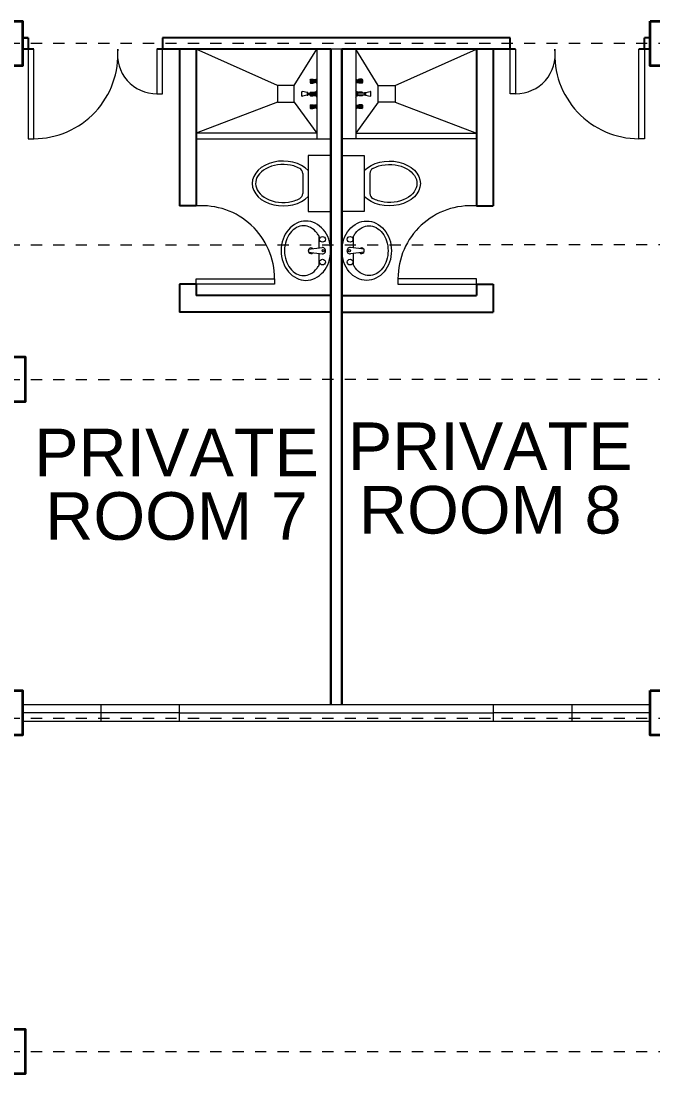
# Model space of a CAD drawing. Header units: millimetres. Extents: x 63005 to 126950, y 36019 to 74749.
# Drawn here: x 63082.86 to 63088.5, y 36125.17 to 36134.56 of the extents above; entities that cross this region are included whole.
import ezdxf

# ---------------------------------------------------------------- set-up
doc = ezdxf.new("R2010")
doc.units = ezdxf.units.MM
doc.header["$LTSCALE"] = 0.04
doc.linetypes.add('PHANTOM', pattern=[2.5, 1.25, -0.25, 0.25, -0.25, 0.25, -0.25])
doc.styles.get("Standard").update_dxf_attribs({"font": 'arial.ttf', "width": 0.8})
doc.styles.add('SWISSLT175', font='swissl.ttf', dxfattribs={"height": 0.175})
doc.dimstyles.new('dimension', dxfattribs={"dimtxt": 0.9, "dimasz": 0.3, "dimexe": 0.18, "dimexo": 0.0625, "dimgap": 0.09, "dimtad": 0, "dimzin": 0, "dimdsep": 46, "dimtxsty": 'Standard', "dimblk": 'OBLIQUE', "dimcen": 0.09, "dimclrd": 256, "dimclre": 256, "dimclrt": 256, "dimadec": 0, "dimazin": 0, "dimtfac": 1, "dimtofl": 0, "dimtmove": 0, "dimatfit": 3, "dimldrblk": 'OBLIQUE', "dimfxl": 1, "dimtolj": 1, "dimtzin": 0, "dimarcsym": 0})

# ---------------------------------------------------------------- blocks, each defined once
blk = doc.blocks.new('_Oblique')
at = {"color": 0, "linetype": 'ByBlock', "lineweight": -2}
blk.add_line((-0.5, -0.5), (0.5, 0.5), dxfattribs=at)
blk = doc.blocks.new('*D378')
at = {"lineweight": -2, "transparency": 16777216}
for p, q in [((63088.6768, 36128.1268), (63088.6768, 36120.9941)), ((63082.7018, 36125.1039), (63082.7018, 36120.9941)), ((63082.7018, 36121.1741), (63084.6634, 36121.1741)), ((63088.6768, 36121.1741), (63086.7151, 36121.1741))]:
    blk.add_line(p, q, dxfattribs=at)
at = {"layer": 'Defpoints', "color": 0, "linetype": 'ByBlock', "lineweight": 25, "transparency": 16777216}
for p in [(63088.6768, 36128.1893), (63082.7018, 36125.1664), (63088.6768, 36121.1741)]:
    blk.add_point(p, dxfattribs=at)
at = {"linetype": 'ByBlock', "lineweight": -2, "transparency": 16777216, "xscale": 0.3, "yscale": 0.3, "zscale": 0.3, "rotation": 180}
blk.add_blockref('_Oblique', (63082.7018, 36121.1741), dxfattribs=at)
at = {"linetype": 'ByBlock', "lineweight": -2, "transparency": 16777216, "xscale": 0.3, "yscale": 0.3, "zscale": 0.3}
blk.add_blockref('_Oblique', (63088.6768, 36121.1741), dxfattribs=at)
at = {"linetype": 'ByBlock', "lineweight": 5, "transparency": 16777216, "insert": (63085.6893, 36121.1741), "char_height": 0.9, "attachment_point": 5}
blk.add_mtext('\\A1;6.00', dxfattribs=at)

msp = doc.modelspace()

# ---------------------------------------------------------------- linework, layer by layer
at = {"color": 4, "linetype": 'ByBlock', "lineweight": 25}
for p, q in [((63082.9268, 36134.4143), (63082.8768, 36134.4143)), ((63082.8768, 36134.4143), (63082.9268, 36134.4143)), ((63082.9268, 36134.4143), (63082.9268, 36134.3143)), ((63087.2268, 36134.4143), (63084.1268, 36134.4143)), ((63084.1268, 36134.4143), (63084.1268, 36134.3143)), ((63087.2268, 36134.3143), (63087.2268, 36134.4143)), ((63088.4768, 36134.4143), (63088.4268, 36134.4143)), ((63088.4268, 36134.3143), (63088.4268, 36134.4143)), ((63082.9768, 36134.3143), (63082.8768, 36134.3143)), ((63085.6268, 36134.3143), (63084.0768, 36134.3143)), ((63085.5018, 36134.3143), (63084.4268, 36134.3143)), ((63085.6268, 36128.4643), (63085.6268, 36134.3143)), ((63085.6268, 36134.3143), (63085.6268, 36128.4643)), ((63085.7268, 36128.4643), (63085.7268, 36134.3143)), ((63085.7268, 36134.3143), (63085.7268, 36128.4643)), ((63087.2768, 36134.3143), (63085.7268, 36134.3143)), ((63088.4768, 36134.3143), (63088.3768, 36134.3143))]:
    msp.add_line(p, q, dxfattribs=at)
at = {"color": 0, "linetype": 'PHANTOM', "lineweight": 5, "transparency": 33554495}
for p, q in [((63106.4518, 36134.3643), (63050.8766, 36134.3616)), ((63114.2518, 36132.5664), (63046.8779, 36132.5636)), ((63114.2518, 36131.3643), (63050.8768, 36131.3617)), ((63106.4518, 36128.3393), (63046.8768, 36128.3363))]:
    msp.add_line(p, q, dxfattribs=at)
at = {"color": 4, "linetype": 'ByBlock', "lineweight": 25, "ltscale": 0.3}
for p, q in [((63084.2768, 36134.3143), (63084.2768, 36132.9143)), ((63084.4268, 36134.3143), (63084.4268, 36132.9143)), ((63086.9268, 36134.3143), (63086.9268, 36132.9143)), ((63087.0768, 36134.3143), (63087.0768, 36132.9143)), ((63084.4268, 36132.9143), (63084.2768, 36132.9143)), ((63086.9268, 36132.9143), (63087.0768, 36132.9143)), ((63084.2768, 36132.2143), (63084.2768, 36131.9643)), ((63084.4268, 36132.2143), (63084.2768, 36132.2143)), ((63084.4268, 36132.2143), (63084.4268, 36132.1143)), ((63086.9268, 36132.2143), (63086.9268, 36132.1143)), ((63086.9268, 36132.2143), (63087.0768, 36132.2143)), ((63087.0768, 36132.2143), (63087.0768, 36131.9643)), ((63085.6268, 36132.1143), (63084.4268, 36132.1143)), ((63085.7268, 36132.1143), (63086.9268, 36132.1143)), ((63085.6268, 36131.9643), (63084.2768, 36131.9643)), ((63085.7268, 36131.9643), (63087.0768, 36131.9643))]:
    msp.add_line(p, q, dxfattribs=at)
at = {"color": 0, "linetype": 'ByBlock', "lineweight": 9, "ltscale": 0.3}
for p, q in [((63085.1518, 36133.9893), (63084.4268, 36134.3143)), ((63085.3018, 36133.9893), (63085.5018, 36134.3143)), ((63086.0518, 36133.9893), (63085.8518, 36134.3143)), ((63086.2018, 36133.9893), (63086.9268, 36134.3143)), ((63085.1518, 36133.8393), (63084.4268, 36133.5643)), ((63085.3018, 36133.8393), (63085.5018, 36133.5643)), ((63086.0518, 36133.8393), (63085.8518, 36133.5643)), ((63086.2018, 36133.8393), (63086.9268, 36133.5643))]:
    msp.add_line(p, q, dxfattribs=at)
at = {"color": 0, "linetype": 'ByBlock', "lineweight": 9}
for p, q in [((63085.5018, 36134.3143), (63085.5018, 36133.5143)), ((63085.7268, 36134.3143), (63085.6268, 36134.3143)), ((63085.8518, 36134.3143), (63085.8518, 36133.5143)), ((63085.6268, 36131.9287), (63085.6268, 36133.8787)), ((63082.8768, 36128.4643), (63085.6268, 36128.4643)), ((63083.5768, 36128.4643), (63083.5768, 36128.3143)), ((63084.2768, 36128.3143), (63084.2768, 36128.4643)), ((63085.6268, 36128.4643), (63085.7268, 36128.4643)), ((63085.7268, 36128.4643), (63088.4768, 36128.4643)), ((63087.0768, 36128.4643), (63087.0768, 36128.3143)), ((63087.7768, 36128.4643), (63087.7768, 36128.3143)), ((63088.4768, 36128.3143), (63088.4768, 36128.4643)), ((63084.2768, 36128.3893), (63082.8768, 36128.3893)), ((63084.2768, 36128.3893), (63087.0768, 36128.3893)), ((63088.4768, 36128.3893), (63087.0768, 36128.3893)), ((63082.8768, 36128.3143), (63085.7268, 36128.3143)), ((63085.6268, 36128.3143), (63088.4768, 36128.3143))]:
    msp.add_line(p, q, dxfattribs=at)
at = {"lineweight": 9}
for p, q in [((63085.4431, 36134.0411), (63085.4431, 36134.0149)), ((63085.4431, 36134.0411), (63085.4446, 36134.0411)), ((63085.4431, 36134.0149), (63085.4446, 36134.0149)), ((63085.4446, 36134.0411), (63085.4465, 36134.0447)), ((63085.4446, 36134.0411), (63085.4446, 36134.0149)), ((63085.4446, 36134.0149), (63085.4465, 36134.0113)), ((63085.4465, 36134.0447), (63085.4465, 36134.0113)), ((63085.4465, 36134.0447), (63085.4685, 36134.0447)), ((63085.4465, 36134.0113), (63085.4685, 36134.0113)), ((63085.4552, 36134.0341), (63085.4674, 36134.0341)), ((63085.4552, 36134.0219), (63085.4674, 36134.0219)), ((63085.4553, 36134.0411), (63085.4675, 36134.0411)), ((63085.4553, 36134.0149), (63085.4675, 36134.0149)), ((63085.4685, 36134.0447), (63085.4725, 36134.0425)), ((63085.4685, 36134.0412), (63085.4685, 36134.0339)), ((63085.4685, 36134.0148), (63085.4685, 36134.0221)), ((63085.4685, 36134.0113), (63085.4725, 36134.0135)), ((63085.4743, 36134.042), (63085.4802, 36134.042)), ((63085.4743, 36134.014), (63085.4802, 36134.014)), ((63085.4802, 36134.042), (63085.4825, 36134.0412)), ((63085.4802, 36134.042), (63085.4802, 36134.014)), ((63085.4802, 36134.014), (63085.4825, 36134.0147)), ((63085.4825, 36134.0412), (63085.4825, 36134.0147)), ((63085.4942, 36134.0394), (63085.4825, 36134.0394)), ((63085.4942, 36134.0166), (63085.4825, 36134.0166)), ((63085.501, 36134.045), (63085.4942, 36134.0416)), ((63085.4942, 36134.0416), (63085.4942, 36134.0144)), ((63085.501, 36134.0109), (63085.4942, 36134.0144)), ((63085.501, 36134.045), (63085.501, 36134.0109)), ((63085.501, 36134.045), (63085.5018, 36134.045)), ((63085.501, 36134.0109), (63085.5018, 36134.0109)), ((63085.5018, 36134.045), (63085.5018, 36134.0109)), ((63085.8518, 36134.045), (63085.8518, 36134.0109)), ((63085.8525, 36134.045), (63085.8518, 36134.045)), ((63085.8525, 36134.0109), (63085.8518, 36134.0109)), ((63085.8525, 36134.045), (63085.8525, 36134.0109)), ((63085.8525, 36134.045), (63085.8593, 36134.0416)), ((63085.8525, 36134.0109), (63085.8593, 36134.0144)), ((63085.8593, 36134.0416), (63085.8593, 36134.0144)), ((63085.8593, 36134.0394), (63085.8711, 36134.0394)), ((63085.8593, 36134.0166), (63085.8711, 36134.0166)), ((63085.8734, 36134.042), (63085.8711, 36134.0412)), ((63085.8711, 36134.0412), (63085.8711, 36134.0147)), ((63085.8734, 36134.014), (63085.8711, 36134.0147)), ((63085.8734, 36134.042), (63085.8734, 36134.014)), ((63085.8792, 36134.042), (63085.8734, 36134.042)), ((63085.8792, 36134.014), (63085.8734, 36134.014)), ((63085.8851, 36134.0447), (63085.881, 36134.0425)), ((63085.8851, 36134.0113), (63085.881, 36134.0135)), ((63085.9071, 36134.0447), (63085.8851, 36134.0447)), ((63085.8851, 36134.0412), (63085.8851, 36134.0339)), ((63085.8851, 36134.0148), (63085.8851, 36134.0221)), ((63085.9071, 36134.0113), (63085.8851, 36134.0113)), ((63085.8982, 36134.0411), (63085.8861, 36134.0411)), ((63085.8983, 36134.0149), (63085.8861, 36134.0149)), ((63085.8984, 36134.0341), (63085.8862, 36134.0341)), ((63085.8984, 36134.0219), (63085.8862, 36134.0219)), ((63085.9071, 36134.0447), (63085.9071, 36134.0113)), ((63085.909, 36134.0411), (63085.9071, 36134.0447)), ((63085.909, 36134.0149), (63085.9071, 36134.0113)), ((63085.909, 36134.0411), (63085.909, 36134.0149)), ((63085.9105, 36134.0411), (63085.909, 36134.0411)), ((63085.9105, 36134.0149), (63085.909, 36134.0149)), ((63085.9105, 36134.0411), (63085.9105, 36134.0149)), ((63085.3699, 36133.895), (63085.3699, 36133.9337)), ((63085.4164, 36133.9267), (63085.3745, 36133.9352)), ((63085.424, 36133.9267), (63085.4164, 36133.9267)), ((63085.4164, 36133.9267), (63085.4164, 36133.902)), ((63085.4164, 36133.9267), (63085.4164, 36133.902)), ((63085.424, 36133.902), (63085.424, 36133.9267)), ((63085.424, 36133.9219), (63085.4864, 36133.9219)), ((63085.4864, 36133.9068), (63085.424, 36133.9068)), ((63085.4431, 36133.9274), (63085.4431, 36133.9219)), ((63085.4431, 36133.9274), (63085.4446, 36133.9274)), ((63085.4431, 36133.9068), (63085.4431, 36133.9013)), ((63085.4446, 36133.9274), (63085.4465, 36133.931)), ((63085.4446, 36133.9274), (63085.4446, 36133.9219)), ((63085.4446, 36133.9068), (63085.4446, 36133.9013)), ((63085.4465, 36133.931), (63085.4465, 36133.9219)), ((63085.4465, 36133.931), (63085.4685, 36133.931)), ((63085.4465, 36133.9068), (63085.4465, 36133.8977)), ((63085.4553, 36133.9274), (63085.4674, 36133.9274)), ((63085.4684, 36133.9011), (63085.4684, 36133.9068)), ((63085.4685, 36133.931), (63085.4725, 36133.9288)), ((63085.4685, 36133.9276), (63085.4685, 36133.9219)), ((63085.4743, 36133.9284), (63085.4802, 36133.9284)), ((63085.4802, 36133.9284), (63085.4802, 36133.9219)), ((63085.4802, 36133.9284), (63085.4825, 36133.9276)), ((63085.4802, 36133.9068), (63085.4802, 36133.9003)), ((63085.4825, 36133.9276), (63085.4825, 36133.9219)), ((63085.4864, 36133.9257), (63085.4825, 36133.9257)), ((63085.4825, 36133.9068), (63085.4825, 36133.9011)), ((63085.4864, 36133.903), (63085.4825, 36133.903)), ((63085.4864, 36133.897), (63085.4864, 36133.9317)), ((63085.4864, 36133.9317), (63085.496, 36133.9317)), ((63085.4864, 36133.9219), (63085.4864, 36133.9068)), ((63085.496, 36133.9317), (63085.5018, 36133.9433)), ((63085.496, 36133.897), (63085.496, 36133.9317)), ((63085.496, 36133.9317), (63085.496, 36133.897)), ((63085.5018, 36133.9433), (63085.5018, 36133.8854)), ((63085.8576, 36133.9317), (63085.8518, 36133.9433)), ((63085.8518, 36133.9433), (63085.8518, 36133.8854)), ((63085.8576, 36133.897), (63085.8576, 36133.9317)), ((63085.8672, 36133.9317), (63085.8576, 36133.9317)), ((63085.8576, 36133.9317), (63085.8576, 36133.897)), ((63085.8672, 36133.897), (63085.8672, 36133.9317)), ((63085.8672, 36133.9257), (63085.8711, 36133.9257)), ((63085.9296, 36133.9219), (63085.8672, 36133.9219)), ((63085.8672, 36133.9219), (63085.8672, 36133.9068)), ((63085.8672, 36133.9068), (63085.9296, 36133.9068)), ((63085.8672, 36133.903), (63085.8711, 36133.903)), ((63085.8734, 36133.9284), (63085.8711, 36133.9276)), ((63085.8711, 36133.9276), (63085.8711, 36133.9219)), ((63085.8711, 36133.9068), (63085.8711, 36133.9011)), ((63085.8734, 36133.9284), (63085.8734, 36133.9219)), ((63085.8792, 36133.9284), (63085.8734, 36133.9284)), ((63085.8734, 36133.9068), (63085.8734, 36133.9003)), ((63085.8851, 36133.931), (63085.881, 36133.9288)), ((63085.9071, 36133.931), (63085.8851, 36133.931)), ((63085.8851, 36133.9276), (63085.8851, 36133.9219)), ((63085.8851, 36133.9011), (63085.8851, 36133.9068)), ((63085.8983, 36133.9274), (63085.8861, 36133.9274)), ((63085.9071, 36133.931), (63085.9071, 36133.9219)), ((63085.909, 36133.9274), (63085.9071, 36133.931)), ((63085.9071, 36133.9068), (63085.9071, 36133.8977)), ((63085.909, 36133.9274), (63085.909, 36133.9219)), ((63085.9105, 36133.9274), (63085.909, 36133.9274)), ((63085.909, 36133.9068), (63085.909, 36133.9013)), ((63085.9105, 36133.9274), (63085.9105, 36133.9219)), ((63085.9105, 36133.9068), (63085.9105, 36133.9013)), ((63085.9296, 36133.9267), (63085.9372, 36133.9267)), ((63085.9296, 36133.902), (63085.9296, 36133.9267)), ((63085.9372, 36133.9267), (63085.9791, 36133.9352)), ((63085.9372, 36133.9267), (63085.9372, 36133.902)), ((63085.9372, 36133.9267), (63085.9372, 36133.902)), ((63085.9836, 36133.895), (63085.9836, 36133.9337)), ((63085.4164, 36133.902), (63085.3745, 36133.8935)), ((63085.4164, 36133.902), (63085.424, 36133.902)), ((63085.4431, 36133.9013), (63085.4446, 36133.9013)), ((63085.4431, 36133.8138), (63085.4446, 36133.8138)), ((63085.4431, 36133.8138), (63085.4431, 36133.7877)), ((63085.4446, 36133.9013), (63085.4465, 36133.8977)), ((63085.4446, 36133.8138), (63085.4465, 36133.8174)), ((63085.4446, 36133.8138), (63085.4446, 36133.7877)), ((63085.4465, 36133.8977), (63085.4684, 36133.8977)), ((63085.4465, 36133.8174), (63085.4684, 36133.8174)), ((63085.4465, 36133.8174), (63085.4465, 36133.7841)), ((63085.4553, 36133.9013), (63085.4674, 36133.9013)), ((63085.4553, 36133.8138), (63085.4674, 36133.8138)), ((63085.4684, 36133.8977), (63085.4725, 36133.8999)), ((63085.4684, 36133.8174), (63085.4725, 36133.8152)), ((63085.4684, 36133.8139), (63085.4684, 36133.8066)), ((63085.4743, 36133.9003), (63085.4802, 36133.9003)), ((63085.4743, 36133.8147), (63085.4802, 36133.8147)), ((63085.4802, 36133.9003), (63085.4825, 36133.9011)), ((63085.4802, 36133.8147), (63085.4802, 36133.7867)), ((63085.4802, 36133.8147), (63085.4825, 36133.814)), ((63085.4825, 36133.814), (63085.4825, 36133.7875)), ((63085.4942, 36133.8121), (63085.4825, 36133.8121)), ((63085.496, 36133.897), (63085.4864, 36133.897)), ((63085.501, 36133.8178), (63085.4942, 36133.8144)), ((63085.4942, 36133.8144), (63085.4942, 36133.7871)), ((63085.5018, 36133.8854), (63085.496, 36133.897)), ((63085.501, 36133.8178), (63085.5018, 36133.8178)), ((63085.501, 36133.8178), (63085.501, 36133.7837)), ((63085.5018, 36133.8178), (63085.5018, 36133.7837)), ((63085.8518, 36133.8854), (63085.8576, 36133.897)), ((63085.8526, 36133.8178), (63085.8518, 36133.8178)), ((63085.8518, 36133.8178), (63085.8518, 36133.7837)), ((63085.8526, 36133.8178), (63085.8594, 36133.8144)), ((63085.8526, 36133.8178), (63085.8526, 36133.7837)), ((63085.8576, 36133.897), (63085.8672, 36133.897)), ((63085.8594, 36133.8144), (63085.8594, 36133.7871)), ((63085.8594, 36133.8121), (63085.8711, 36133.8121)), ((63085.8734, 36133.9003), (63085.8711, 36133.9011)), ((63085.8734, 36133.8147), (63085.8711, 36133.814)), ((63085.8711, 36133.814), (63085.8711, 36133.7875)), ((63085.8792, 36133.9003), (63085.8734, 36133.9003)), ((63085.8792, 36133.8147), (63085.8734, 36133.8147)), ((63085.8734, 36133.8147), (63085.8734, 36133.7867)), ((63085.8851, 36133.8977), (63085.881, 36133.8999)), ((63085.8851, 36133.8174), (63085.881, 36133.8152)), ((63085.9071, 36133.8977), (63085.8851, 36133.8977)), ((63085.9071, 36133.8174), (63085.8851, 36133.8174)), ((63085.8851, 36133.8139), (63085.8851, 36133.8066)), ((63085.8983, 36133.9013), (63085.8861, 36133.9013)), ((63085.8983, 36133.8138), (63085.8861, 36133.8138)), ((63085.909, 36133.9013), (63085.9071, 36133.8977)), ((63085.909, 36133.8138), (63085.9071, 36133.8174)), ((63085.9071, 36133.8174), (63085.9071, 36133.7841)), ((63085.9105, 36133.9013), (63085.909, 36133.9013)), ((63085.9105, 36133.8138), (63085.909, 36133.8138)), ((63085.909, 36133.8138), (63085.909, 36133.7877)), ((63085.9105, 36133.8138), (63085.9105, 36133.7877)), ((63085.9372, 36133.902), (63085.9296, 36133.902)), ((63085.9372, 36133.902), (63085.9791, 36133.8935)), ((63085.4431, 36133.7877), (63085.4446, 36133.7877)), ((63085.4446, 36133.7877), (63085.4465, 36133.7841)), ((63085.4465, 36133.7841), (63085.4684, 36133.7841)), ((63085.4552, 36133.8068), (63085.4673, 36133.8068)), ((63085.4552, 36133.7947), (63085.4673, 36133.7947)), ((63085.4553, 36133.7876), (63085.4674, 36133.7876)), ((63085.4684, 36133.7875), (63085.4684, 36133.7948)), ((63085.4684, 36133.7841), (63085.4725, 36133.7862)), ((63085.4743, 36133.7867), (63085.4802, 36133.7867)), ((63085.4802, 36133.7867), (63085.4825, 36133.7875)), ((63085.4942, 36133.7894), (63085.4825, 36133.7894)), ((63085.501, 36133.7837), (63085.4942, 36133.7871)), ((63085.501, 36133.7837), (63085.5018, 36133.7837)), ((63085.8526, 36133.7837), (63085.8518, 36133.7837)), ((63085.8526, 36133.7837), (63085.8594, 36133.7871)), ((63085.8594, 36133.7894), (63085.8711, 36133.7894)), ((63085.8734, 36133.7867), (63085.8711, 36133.7875)), ((63085.8793, 36133.7867), (63085.8734, 36133.7867)), ((63085.8851, 36133.7841), (63085.881, 36133.7862)), ((63085.8851, 36133.7875), (63085.8851, 36133.7948)), ((63085.9071, 36133.7841), (63085.8851, 36133.7841)), ((63085.8983, 36133.7876), (63085.8861, 36133.7876)), ((63085.8984, 36133.8068), (63085.8862, 36133.8068)), ((63085.8984, 36133.7947), (63085.8862, 36133.7947)), ((63085.909, 36133.7877), (63085.9071, 36133.7841)), ((63085.9105, 36133.7877), (63085.909, 36133.7877)), ((63085.6268, 36133.3643), (63085.4268, 36133.3643)), ((63085.4268, 36133.3643), (63085.4268, 36132.8643)), ((63085.6268, 36132.8643), (63085.6268, 36133.3643)), ((63085.7268, 36133.3643), (63085.9268, 36133.3643)), ((63085.7268, 36132.8643), (63085.7268, 36133.3643)), ((63085.9268, 36133.3643), (63085.9268, 36132.8643)), ((63085.3768, 36133.2049), (63085.3768, 36133.024)), ((63085.9768, 36133.2049), (63085.9768, 36133.024)), ((63085.4268, 36132.8643), (63085.6268, 36132.8643)), ((63085.9268, 36132.8643), (63085.7268, 36132.8643)), ((63085.4289, 36132.5288), (63085.5507, 36132.5422)), ((63085.4289, 36132.4998), (63085.5507, 36132.4865)), ((63085.9247, 36132.5288), (63085.8028, 36132.5422)), ((63085.9247, 36132.4998), (63085.8028, 36132.4865))]:
    msp.add_line(p, q, dxfattribs=at)
at = {"color": 0, "linetype": 'PHANTOM', "lineweight": 9, "transparency": 33554495}
msp.add_line((63114.2518, 36125.3643), (63046.8768, 36125.3609), dxfattribs=at)
at = {"color": 4, "linetype": 'ByBlock', "lineweight": 35}
for points in [[(63082.4768, 36134.5643), (63082.8768, 36134.5643), (63082.8768, 36134.1643), (63082.4768, 36134.1643)], [(63088.4768, 36134.5643), (63088.8768, 36134.5643), (63088.8768, 36134.1643), (63088.4768, 36134.1643)], [(63082.5018, 36131.5664), (63082.9018, 36131.5664), (63082.9018, 36131.1664), (63082.5018, 36131.1664)], [(63082.4768, 36128.5893), (63082.8768, 36128.5893), (63082.8768, 36128.1893), (63082.4768, 36128.1893)], [(63088.4768, 36128.5893), (63088.8768, 36128.5893), (63088.8768, 36128.1893), (63088.4768, 36128.1893)], [(63082.5018, 36125.5664), (63082.9018, 36125.5664), (63082.9018, 36125.1664), (63082.5018, 36125.1664)]]:
    msp.add_lwpolyline(points, close=True, dxfattribs=at)
at = {"color": 1, "lineweight": 13, "ltscale": 0.03}
for points in [[(63082.9768, 36134.3143), (63082.9268, 36134.3143), (63082.9268, 36133.5143), (63082.9768, 36133.5143)], [(63084.1268, 36134.3143), (63084.0768, 36134.3143), (63084.0768, 36133.9143), (63084.1268, 36133.9143)], [(63087.2268, 36134.3143), (63087.2768, 36134.3143), (63087.2768, 36133.9143), (63087.2268, 36133.9143)], [(63088.3768, 36134.3143), (63088.4268, 36134.3143), (63088.4268, 36133.5143), (63088.3768, 36133.5143)], [(63084.4268, 36132.2143), (63084.4268, 36132.2643), (63085.1268, 36132.2643), (63085.1268, 36132.2143)], [(63086.9268, 36132.2143), (63086.9268, 36132.2643), (63086.2268, 36132.2643), (63086.2268, 36132.2143)]]:
    msp.add_lwpolyline(points, close=True, dxfattribs=at)
at = {"color": 0, "linetype": 'ByBlock', "lineweight": 9, "ltscale": 0.03}
for points in [[(63085.3018, 36133.8393), (63085.3018, 36133.9893), (63085.1518, 36133.9893), (63085.1518, 36133.8393)], [(63086.0518, 36133.8393), (63086.0518, 36133.9893), (63086.2018, 36133.9893), (63086.2018, 36133.8393)]]:
    msp.add_lwpolyline(points, close=True, dxfattribs=at)
at = {"color": 0, "linetype": 'ByBlock', "lineweight": 9, "ltscale": 0.3}
for points in [[(63085.5018, 36133.5643), (63084.4268, 36133.5643), (63084.4268, 36133.5143), (63085.6268, 36133.5143), (63085.6268, 36133.5143)], [(63085.8518, 36133.5643), (63086.9268, 36133.5643), (63086.9268, 36133.5143), (63085.7268, 36133.5143), (63085.7268, 36133.5143)]]:
    msp.add_lwpolyline(points, dxfattribs=at)
at = {"lineweight": 9}
for points in [[(63085.4058, 36132.7793, 0.11576), (63085.3233, 36132.76, 0.104047), (63085.2495, 36132.7017, 0.090875), (63085.2022, 36132.6178, 0.083344), (63085.1848, 36132.5143, 0.083344), (63085.2022, 36132.4109, 0.090875), (63085.2495, 36132.327, 0.104047), (63085.3233, 36132.2687, 0.11576), (63085.4058, 36132.2493, 0.11576), (63085.4883, 36132.2687, 0.104047), (63085.5621, 36132.327, 0.090875), (63085.6094, 36132.4109, 0.083344), (63085.6268, 36132.5143, 0.083344), (63085.6094, 36132.6178, 0.090875), (63085.5621, 36132.7017, 0.104047), (63085.4883, 36132.76, 0.11576)], [(63085.9478, 36132.7793, -0.11576), (63086.0303, 36132.76, -0.104047), (63086.1041, 36132.7017, -0.090875), (63086.1514, 36132.6178, -0.083344), (63086.1688, 36132.5143, -0.083344), (63086.1514, 36132.4109, -0.090875), (63086.1041, 36132.327, -0.104047), (63086.0303, 36132.2687, -0.11576), (63085.9478, 36132.2493, -0.11576), (63085.8653, 36132.2687, -0.104047), (63085.7915, 36132.327, -0.090875), (63085.7442, 36132.4109, -0.083344), (63085.7268, 36132.5143, -0.083344), (63085.7442, 36132.6178, -0.090875), (63085.7915, 36132.7017, -0.104047), (63085.8653, 36132.76, -0.11576)]]:
    msp.add_lwpolyline(points, format="xyb", close=True, dxfattribs=at)
for points in [[(63085.3848, 36132.7368, 0.124838), (63085.3222, 36132.721, 0.105788), (63085.2646, 36132.6717, 0.086697), (63085.2283, 36132.6019, 0.076776), (63085.2148, 36132.5143, 0.076776), (63085.2283, 36132.4268, 0.086697), (63085.2646, 36132.357, 0.105788), (63085.3222, 36132.3077, 0.124838), (63085.3848, 36132.2918, 0.124838), (63085.4474, 36132.3077, 0.105788), (63085.505, 36132.357, 0.040067), (63085.5248, 36132.3877), (63085.5248, 36132.49, 0.040067)], [(63085.5248, 36132.5387), (63085.5248, 36132.641, 0.040067), (63085.505, 36132.6717, 0.105788), (63085.4474, 36132.721, 0.124838), (63085.3848, 36132.7368, 0.124838)], [(63085.9688, 36132.7368, -0.124838), (63086.0314, 36132.721, -0.105788), (63086.089, 36132.6717, -0.086697), (63086.1253, 36132.6019, -0.076776), (63086.1388, 36132.5143, -0.076776), (63086.1253, 36132.4268, -0.086697), (63086.089, 36132.357, -0.105788), (63086.0314, 36132.3077, -0.124838), (63085.9688, 36132.2918, -0.124838), (63085.9062, 36132.3077, -0.105788), (63085.8486, 36132.357, -0.040067), (63085.8288, 36132.3877), (63085.8288, 36132.49, -0.040067)], [(63085.8288, 36132.5387), (63085.8288, 36132.641, -0.040067), (63085.8486, 36132.6717, -0.105788), (63085.9062, 36132.721, -0.124838), (63085.9688, 36132.7368, -0.124838)]]:
    msp.add_lwpolyline(points, format="xyb", dxfattribs=at)
for centre, radius in [((63085.5538, 36132.6159), 0.0255), ((63085.7998, 36132.6159), 0.0255), ((63085.5603, 36132.5143), 0.0095), ((63085.7933, 36132.5143), 0.0095), ((63085.5538, 36132.4127), 0.0255), ((63085.7998, 36132.4127), 0.0255)]:
    msp.add_circle(centre, radius, dxfattribs=at)
at = {"color": 1, "lineweight": 13, "ltscale": 0.03}
for centre, radius, start, end in [((63082.9768, 36134.2659), 0.7516, 270, 3.69522), ((63084.0768, 36134.2675), 0.3531, 172.37185, 270), ((63087.2768, 36134.2675), 0.3531, 270, 7.62815), ((63088.3768, 36134.2659), 0.7516, 176.30478, 270), ((63084.475, 36132.2643), 0.6518, 0, 94.24219), ((63086.8786, 36132.2643), 0.6518, 85.75781, 180)]:
    msp.add_arc(centre, radius, start, end, dxfattribs=at)
at = {"lineweight": 9}
for centre, radius, start, end in [((63085.3268, 36133.2049), 0.05, 0, 61.84994), ((63086.0268, 36133.2049), 0.05, 118.15006, 180), ((63085.3268, 36133.024), 0.05, 298.00836, 360), ((63086.0268, 36133.024), 0.05, 180, 241.99164), ((63085.4518, 36132.5143), 0.025, 161.37929, 198.62071), ((63085.5226, 36132.5143), 0.0948, 171.20259, 188.79741), ((63085.4518, 36132.5143), 0.025, 48.79782, 143.69319), ((63085.4518, 36132.5143), 0.025, 216.30681, 311.20218), ((63085.5538, 36132.5143), 0.028, 263.75449, 96.24551), ((63085.7998, 36132.5143), 0.028, 83.75449, 276.24551), ((63085.9018, 36132.5143), 0.025, 36.30681, 131.20218), ((63085.9018, 36132.5143), 0.025, 228.79782, 323.69319), ((63085.831, 36132.5143), 0.0948, 351.20259, 8.79741), ((63085.9018, 36132.5143), 0.025, 341.37929, 18.62071)]:
    msp.add_arc(centre, radius, start, end, dxfattribs=at)
for centre, major_axis, ratio, start_param, end_param in [((63085.4509, 36134.028), (0.00268, 0.00268), 1, 1.643677, 3.068487), ((63085.4561, 36134.0023), (-0.00896, 0.00896), 1, -0.722807, -0.011722), ((63085.4561, 36134.0537), (0.00896, 0.00896), 1, 3.15309, 3.864175), ((63085.456, 36134.0236), (0.00738, 0.00738), 1, 0.858879, 1.643677), ((63085.456, 36134.0323), (-0.00738, 0.00738), 1, 1.497691, 2.282489), ((63085.4674, 36134.0303), (0.00268, 0.00268), 1, 0.157647, 0.785286), ((63085.4674, 36134.0257), (0.00268, 0.00268), 1, 3.926878, 4.554518), ((63085.4675, 36134.0449), (-0.00268, 0.00268), 1, 2.356082, 2.983721), ((63085.4675, 36134.0111), (-0.00268, 0.00268), 1, -1.41315, -0.785511), ((63085.4622, 36134.0232), (-0.00887, 0.00887), 1, 4.509022, 4.870036), ((63085.4622, 36134.0328), (-0.00887, 0.00887), 1, 2.983721, 3.344735), ((63085.4614, 36134.0562), (-0.0118, 0.0118), 1, 2.876824, 3.009049), ((63085.4614, 36133.9997), (0.0118, 0.0118), 1, 0.132318, 0.264544), ((63085.4743, 36134.0458), (-0.00268, 0.00268), 1, 1.862141, 2.356082), ((63085.4743, 36134.0102), (-0.00268, 0.00268), 1, -0.785511, -0.291569), ((63085.4695, 36134.028), (0.00268, 0.00268), 1, 4.915531, 6.079819), ((63085.4561, 36133.9401), (0.00896, 0.00896), 1, 3.15309, 3.864175), ((63085.4674, 36133.9312), (0.00268, 0.00268), 1, 3.926878, 4.554518), ((63085.4614, 36133.9426), (-0.0118, 0.0118), 1, 2.876824, 3.009049), ((63085.4743, 36133.9322), (0.00268, 0.00268), 1, 3.432937, 3.926878), ((63085.9805, 36133.9317), (-0.00268, -0.00268), 1, 2.92514, 4.295202), ((63085.3731, 36133.897), (-0.00268, 0.00268), 1, 1.354119, 2.724181), ((63085.4561, 36133.8886), (0.00896, 0.00896), 1, 0.847989, 1.559075), ((63085.4561, 36133.8265), (0.00896, 0.00896), 1, 3.15309, 3.864175), ((63085.4674, 36133.8975), (0.00268, 0.00268), 1, 0.157647, 0.785286), ((63085.4674, 36133.8176), (-0.00268, 0.00268), 1, 2.356082, 2.983721), ((63085.4614, 36133.8861), (-0.0118, 0.0118), 1, -1.438478, -1.306252), ((63085.4614, 36133.829), (0.0118, 0.0118), 1, 4.44762, 4.579846), ((63085.4743, 36133.8965), (0.00268, 0.00268), 1, 0.785286, 1.279227), ((63085.4743, 36133.8185), (-0.00268, 0.00268), 1, 1.862141, 2.356082), ((63085.4509, 36133.8007), (0.00268, 0.00268), 1, 1.643677, 3.068487), ((63085.4561, 36133.775), (-0.00896, 0.00896), 1, -0.722807, -0.011722), ((63085.456, 36133.7964), (0.00738, 0.00738), 1, 0.858879, 1.643677), ((63085.456, 36133.8051), (-0.00738, 0.00738), 1, 1.497691, 2.282489), ((63085.4673, 36133.803), (0.00268, 0.00268), 1, 0.157647, 0.785286), ((63085.4673, 36133.7984), (0.00268, 0.00268), 1, 3.926878, 4.554518), ((63085.4674, 36133.7838), (-0.00268, 0.00268), 1, -1.41315, -0.785511), ((63085.4622, 36133.7959), (-0.00887, 0.00887), 1, 4.509022, 4.870036), ((63085.4622, 36133.8055), (-0.00887, 0.00887), 1, 2.983721, 3.344735), ((63085.4614, 36133.7725), (0.0118, 0.0118), 1, 0.132318, 0.264544), ((63085.4743, 36133.7829), (-0.00268, 0.00268), 1, -0.785511, -0.291569), ((63085.4695, 36133.8007), (0.00268, 0.00268), 1, 4.915531, 6.079819), ((63085.2018, 36133.1143), (0.275, 0), 0.727273, 0.612555, 5.670631)]:
    msp.add_ellipse(centre, major_axis=major_axis, ratio=ratio, start_param=start_param, end_param=end_param, dxfattribs=at)
at = {"lineweight": 9, "extrusion": (2.88216e-41, -4.99074e-41, -1)}
for centre, major_axis, start_param, end_param in [((63085.8792, 36134.0458), (0.00268, -0.00268), 0.291344, 0.785286), ((63085.8792, 36134.0102), (0.00268, -0.00268), 3.926878, 4.42082), ((63085.884, 36134.028), (-0.00268, -0.00268), 0.203142, 1.36743), ((63085.8914, 36134.0232), (-0.00887, -0.00887), 1.36743, 1.728443), ((63085.8914, 36134.0328), (0.00887, -0.00887), 1.412925, 1.773938), ((63085.8922, 36134.0562), (-0.0118, -0.0118), -0.264769, -0.132543), ((63085.8922, 36133.9997), (-0.0118, -0.0118), 1.703115, 1.83534), ((63085.8861, 36134.0449), (-0.00268, -0.00268), -0.785511, -0.157871), ((63085.8861, 36134.0111), (0.00268, -0.00268), 3.299239, 3.926878), ((63085.8862, 36134.0303), (0.00268, -0.00268), 3.299239, 3.926878), ((63085.8862, 36134.0257), (0.00268, -0.00268), 0.785286, 1.412925), ((63085.8975, 36134.0537), (-0.00896, -0.00896), -1.559299, -0.848214), ((63085.8975, 36134.0023), (0.00896, -0.00896), 3.989582, 4.700667), ((63085.8976, 36134.0236), (0.00738, -0.00738), 4.000472, 4.78527), ((63085.8976, 36134.0323), (-0.00738, -0.00738), 4.639283, 5.424081), ((63085.9026, 36134.028), (0.00268, -0.00268), 4.78527, 6.21008), ((63085.8792, 36133.9322), (-0.00268, -0.00268), -1.279452, -0.785511), ((63085.8922, 36133.9426), (0.0118, -0.0118), 1.306028, 1.438253), ((63085.8861, 36133.9312), (-0.00268, -0.00268), -0.785511, -0.157871), ((63085.8975, 36133.9401), (0.00896, -0.00896), 0.011497, 0.722582), ((63085.8792, 36133.8965), (0.00268, -0.00268), 3.926878, 4.42082), ((63085.8792, 36133.8185), (-0.00268, -0.00268), -1.279452, -0.785511), ((63085.8922, 36133.8861), (0.0118, -0.0118), 3.273911, 3.406137), ((63085.8922, 36133.829), (-0.0118, -0.0118), -0.264769, -0.132543), ((63085.8861, 36133.8975), (0.00268, -0.00268), 3.299239, 3.926878), ((63085.8861, 36133.8176), (0.00268, -0.00268), 0.785286, 1.412925), ((63085.8975, 36133.8886), (-0.00896, -0.00896), 2.418785, 3.129871), ((63085.8975, 36133.8265), (-0.00896, -0.00896), -1.559299, -0.848214), ((63085.9805, 36133.897), (0.00268, -0.00268), 6.066508, 7.43657), ((63085.8793, 36133.7829), (-0.00268, -0.00268), 2.356082, 2.850023), ((63085.8841, 36133.8007), (-0.00268, -0.00268), 0.203142, 1.36743), ((63085.8914, 36133.7959), (0.00887, -0.00887), 2.938226, 3.299239), ((63085.8914, 36133.8055), (-0.00887, -0.00887), -0.157871, 0.203142), ((63085.8922, 36133.7725), (-0.0118, -0.0118), 1.703115, 1.83534), ((63085.8861, 36133.7838), (-0.00268, -0.00268), 1.728443, 2.356082), ((63085.8862, 36133.803), (0.00268, -0.00268), 3.299239, 3.926878), ((63085.8862, 36133.7984), (0.00268, -0.00268), 0.785286, 1.412925), ((63085.8975, 36133.775), (-0.00896, -0.00896), 2.418785, 3.129871), ((63085.8976, 36133.7964), (0.00738, -0.00738), 4.000472, 4.78527), ((63085.8976, 36133.8051), (0.00738, -0.00738), 6.21008, 6.994878), ((63085.9026, 36133.8007), (-0.00268, -0.00268), 3.214474, 4.639283)]:
    msp.add_ellipse(centre, major_axis=major_axis, ratio=1, start_param=start_param, end_param=end_param, dxfattribs=at)
at = {"lineweight": 9, "extrusion": (-2.88216e-41, -4.99074e-41, -1)}
msp.add_ellipse((63085.3731, 36133.9317), major_axis=(-0.00268, 0.00268), ratio=1, start_param=6.066732, end_param=7.436794, dxfattribs=at)
at = {"lineweight": 9, "extrusion": (0, 0, -1)}
msp.add_ellipse((63086.1518, 36133.1143), major_axis=(-0.275, 0), ratio=0.727273, start_param=0.612555, end_param=5.670631, dxfattribs=at)
at = {"lineweight": 9}
for points in [[(63085.3504, 36133.249), (63085.334, 36133.2578), (63085.3159, 36133.2652), (63085.2248, 36133.2921), (63085.1375, 36133.287), (63085.0059, 36133.2292), (63084.9646, 36133.1792), (63084.9511, 36133.081), (63084.9771, 36133.0289), (63085.0883, 36132.9548), (63085.172, 36132.937), (63085.2858, 36132.9526), (63085.3207, 36132.9641), (63085.3503, 36132.9798)], [(63086.0032, 36133.249), (63086.0196, 36133.2578), (63086.0377, 36133.2652), (63086.1288, 36133.2921), (63086.216, 36133.287), (63086.3476, 36133.2292), (63086.389, 36133.1792), (63086.4024, 36133.081), (63086.3765, 36133.0289), (63086.2653, 36132.9548), (63086.1816, 36132.937), (63086.0678, 36132.9526), (63086.0329, 36132.9641), (63086.0033, 36132.9798)]]:
    msp.add_open_spline(points, degree=3, knots=[0.937253, 0.937253, 0.937253, 0.937253, 1.185372, 1.185372, 2.113864, 2.113864, 3.042356, 3.042356, 3.970847, 3.970847, 4.899339, 4.899339, 5.346062, 5.346062, 5.346062, 5.346062], dxfattribs=at)

# ---------------------------------------------------------------- texts
at = {"color": 0, "linetype": 'ByBlock', "lineweight": 9, "ltscale": 0.4, "char_height": 0.425, "attachment_point": 5, "line_spacing_factor": 0.8, "style": 'SWISSLT175'}
for s, insert in [('PRIVATE ^JROOM 7', (63084.2514, 36130.4266)), ('PRIVATE ^JROOM 8', (63087.0503, 36130.482))]:
    msp.add_mtext(s, dxfattribs=dict(at, insert=insert))

# ---------------------------------------------------------------- dimensions: what is measured, and where the dimension line sits
at = {"color": 0, "linetype": 'ByBlock', "lineweight": 5, "transparency": 33554559}
dim = msp.add_linear_dim(base=(63088.6768, 36121.1741), p1=(63082.7018, 36125.1664), p2=(63088.6768, 36128.1893), text='6.00', dimstyle='dimension', override={"dimtmove": 1}, dxfattribs=at)
dim.commit()
dim.dimension.update_dxf_attribs({"geometry": '*D378', "text_midpoint": (63085.6893, 36121.1741)})

doc.saveas('drawing.dxf')
